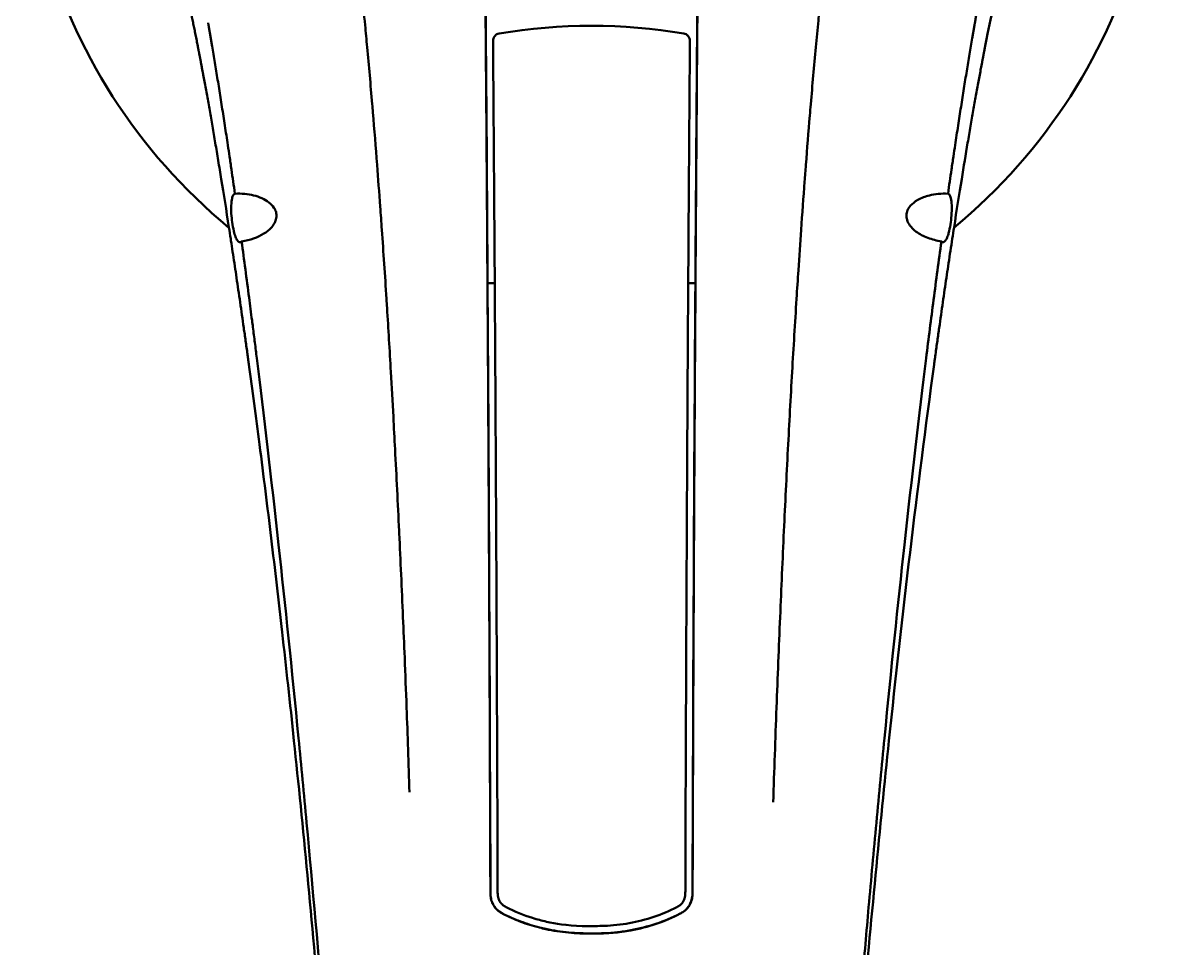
# Model space of a CAD drawing. Header units: feet. Extents: x -496 to 721, y -497 to 166.
# Drawn here: x -225.374 to -222.343, y -403.528 to -401.063 of the extents above; entities that cross this region are included whole.
import ezdxf

# ---------------------------------------------------------------- set-up
doc = ezdxf.new("R2010")
doc.units = ezdxf.units.FT
doc.header["$MEASUREMENT"] = 0
doc.layers.add('Visible (ANSI)', color=7, linetype='Continuous', lineweight=50)

# ---------------------------------------------------------------- blocks, each defined once
blk = doc.blocks.new('DS-SA11FRN')
at = {"layer": 'Visible (ANSI)'}
for p, q in [((-0.2769, -1.3159), (-0.2578, -1.3159)), ((0.2578, -1.3159), (0.2769, -1.3159)), ((-0.2692, -2.9347), (-0.2701, -2.6806)), ((0.2701, -2.6806), (0.2692, -2.9347))]:
    blk.add_line(p, q, dxfattribs=at)
blk.add_arc((0, 0), 1.5156, 309.5949, 230.4051, dxfattribs=at)
for centre, major_axis, ratio, start_param, end_param in [((-0.5709, -1.0286), (-0.0537, -1.669), 0.170609, 1.801299, 1.886018), ((0.5828, -1.0831), (0.0641, -1.7192), 0.171485, 4.37218, 4.455016), ((0, -1.3029), (-1.0077, 0), 0.667658, 4.465882, 4.958896), ((-444.7919, -4.3152), (-321.9303, -306.7516), 0.999283, 2.386916, 2.388207), ((444.7919, -4.3152), (-321.9303, 306.7516), 0.999283, 0.753386, 0.754833), ((-1.2588, -1.9424), (0.3312, -2.8307), 0.138317, 1.820906, 1.832038), ((1.2569, -1.9413), (0.3312, 2.8273), 0.137776, 1.309569, 1.320721), ((-449.4293, -4.3229), (325.2649, 309.9769), 0.999283, 5.528185, 5.528377), ((443.1648, -4.3056), (-320.7532, 305.6276), 0.999283, 0.754825, 0.754863), ((-449.4278, -4.3229), (344.2742, 288.5404), 0.999788, 5.589186, 5.592224), ((443.1632, -4.3056), (-339.4963, 284.4877), 0.999788, 0.690822, 0.693903), ((-0.2404, -2.9569), (0.0073, -0.0152), 0.361787, 4.689156, 5.020232), ((0.2275, -2.9291), (-0.0009, -0.0463), 0.537813, 0.730575, 0.828884), ((0.2598, -2.9697), (-0.0057, -0.0105), 0.176797, 1.615255, 2.072997), ((0.26, -2.9699), (-0.0057, -0.0105), 0.177363, 1.618042, 2.074771), ((-0.0093, -2.5795), (0.4916, 0.0222), 0.951611, 4.403346, 4.439205), ((-0.0123, -2.5348), (-0.0686, -0.508), 0.999755, 6.168334, 6.202617), ((-0.0015, -1.967), (0.0109, -1.0804), 0.999754, 6.27451, 6.307028)]:
    blk.add_ellipse(centre, major_axis=major_axis, ratio=ratio, start_param=start_param, end_param=end_param, dxfattribs=at)
for points, knots in [([(-0.9045, 0.7596), (-0.8962, 0.7478), (-0.8879, 0.735), (-0.8798, 0.7214), (-0.8759, 0.7147), (-0.872, 0.7078), (-0.8681, 0.7005), (-0.8635, 0.6919), (-0.8589, 0.683), (-0.8543, 0.6736), (-0.8471, 0.6589), (-0.8401, 0.6434), (-0.8332, 0.6269), (-0.8313, 0.6226), (-0.8295, 0.6182), (-0.8277, 0.6137), (-0.8184, 0.5906), (-0.8093, 0.5658), (-0.8002, 0.539), (-0.8002, 0.5389), (-0.8002, 0.5388), (-0.8001, 0.5387), (-0.7906, 0.5104), (-0.7812, 0.4798), (-0.7717, 0.4454), (-0.7704, 0.4409), (-0.7692, 0.4364), (-0.7679, 0.4318), (-0.7596, 0.4009), (-0.751, 0.3669), (-0.7426, 0.3304), (-0.74, 0.3195), (-0.7375, 0.3083), (-0.735, 0.2969), (-0.7275, 0.2629), (-0.7202, 0.2272), (-0.7131, 0.1903), (-0.7099, 0.1735), (-0.7067, 0.1565), (-0.7036, 0.1394), (-0.6967, 0.101), (-0.69, 0.0619), (-0.6836, 0.0217), (-0.6809, 0.0046), (-0.6782, -0.0127), (-0.6755, -0.0302), (-0.6733, -0.0447), (-0.6711, -0.0594), (-0.669, -0.0743), (-0.664, -0.1083), (-0.6591, -0.143), (-0.6543, -0.1786), (-0.6528, -0.1903), (-0.6512, -0.202), (-0.6497, -0.2138), (-0.6464, -0.2394), (-0.6431, -0.2653), (-0.6399, -0.2917), (-0.6351, -0.3311), (-0.6303, -0.3714), (-0.6257, -0.4127), (-0.6257, -0.4131), (-0.6256, -0.4135), (-0.6256, -0.4139), (-0.6208, -0.4567), (-0.6161, -0.5005), (-0.6115, -0.5455), (-0.6088, -0.5726), (-0.606, -0.6001), (-0.6033, -0.628), (-0.6014, -0.6475), (-0.5996, -0.6671), (-0.5977, -0.687), (-0.5932, -0.7363), (-0.5887, -0.7868), (-0.5843, -0.8386), (-0.5837, -0.846), (-0.5831, -0.8534), (-0.5825, -0.8609), (-0.5787, -0.9065), (-0.5749, -0.9531), (-0.5713, -1.0006), (-0.5685, -1.0371), (-0.5657, -1.074), (-0.563, -1.1116), (-0.5615, -1.132), (-0.5601, -1.1526), (-0.5586, -1.1734), (-0.5544, -1.2331), (-0.5503, -1.2943), (-0.5463, -1.357), (-0.5458, -1.3651), (-0.5453, -1.3733), (-0.5448, -1.3815), (-0.5413, -1.4371), (-0.5379, -1.4939), (-0.5346, -1.5519), (-0.5324, -1.5912), (-0.5302, -1.6311), (-0.528, -1.6715), (-0.5265, -1.7001), (-0.525, -1.7289), (-0.5234, -1.758), (-0.5197, -1.8289), (-0.5161, -1.9015), (-0.5126, -1.9756), (-0.5125, -1.9776), (-0.5124, -1.9796), (-0.5123, -1.9816), (-0.5089, -2.0543), (-0.5055, -2.1285), (-0.5023, -2.2048), (-0.5008, -2.2405), (-0.4993, -2.2767), (-0.4978, -2.3133), (-0.4961, -2.3568), (-0.4943, -2.4009), (-0.4927, -2.4457), (-0.49, -2.5192), (-0.4875, -2.5946), (-0.4852, -2.6716)], [0.0000036, 0.0000036, 0.0000036, 0.0000036, 0.0395062, 0.0395062, 0.0395062, 0.0588235, 0.0588235, 0.0588235, 0.0817201, 0.0817201, 0.0817201, 0.1176471, 0.1176471, 0.1176471, 0.1271628, 0.1271628, 0.1271628, 0.1764706, 0.1764706, 0.1764706, 0.1766375, 0.1766375, 0.1766375, 0.2285449, 0.2285449, 0.2285449, 0.2352941, 0.2352941, 0.2352941, 0.2805429, 0.2805429, 0.2805429, 0.2941176, 0.2941176, 0.2941176, 0.3345384, 0.3345384, 0.3345384, 0.3529412, 0.3529412, 0.3529412, 0.3941915, 0.3941915, 0.3941915, 0.4117647, 0.4117647, 0.4117647, 0.4263374, 0.4263374, 0.4263374, 0.4596765, 0.4596765, 0.4596765, 0.4705882, 0.4705882, 0.4705882, 0.4941796, 0.4941796, 0.4941796, 0.5294118, 0.5294118, 0.5294118, 0.5297537, 0.5297537, 0.5297537, 0.566245, 0.566245, 0.566245, 0.5882353, 0.5882353, 0.5882353, 0.603558, 0.603558, 0.603558, 0.6416154, 0.6416154, 0.6416154, 0.6470588, 0.6470588, 0.6470588, 0.6803761, 0.6803761, 0.6803761, 0.7058824, 0.7058824, 0.7058824, 0.7197281, 0.7197281, 0.7197281, 0.7595534, 0.7595534, 0.7595534, 0.7647059, 0.7647059, 0.7647059, 0.7997515, 0.7997515, 0.7997515, 0.8235294, 0.8235294, 0.8235294, 0.8403272, 0.8403272, 0.8403272, 0.8812626, 0.8812626, 0.8812626, 0.8823529, 0.8823529, 0.8823529, 0.9224218, 0.9224218, 0.9224218, 0.9411765, 0.9411765, 0.9411765, 0.9634351, 0.9634351, 0.9634351, 1, 1, 1, 1]), ([(0.5818, -0.8692), (0.5827, -0.859), (0.5835, -0.8488), (0.5887, -0.7879), (0.5931, -0.7373), (0.6022, -0.6396), (0.6068, -0.5924), (0.6161, -0.5014), (0.6207, -0.4575), (0.6302, -0.3728), (0.6349, -0.3321), (0.6445, -0.2536), (0.6493, -0.2159), (0.659, -0.1434), (0.6639, -0.1086), (0.6737, -0.0419), (0.6786, -0.0098), (0.6836, 0.0217)], [0, 0, 0, 0, 0.033023, 0.033023, 0.197194, 0.197194, 0.35189, 0.35189, 0.497531, 0.497531, 0.634676, 0.634676, 0.76376, 0.76376, 0.88535, 0.88535, 1, 1, 1, 1]), ([(-0.2949, -0.2449), (-0.2909, -0.3133), (-0.2879, -0.3823), (-0.2836, -0.519), (-0.2823, -0.5877), (-0.2818, -0.6563)], [0.000043, 0.000043, 0.000043, 0.000043, 0.529132, 0.529132, 1.054676, 1.054676, 1.054676, 1.054676]), ([(0.295, -0.2444), (0.2909, -0.3124), (0.2879, -0.3812), (0.2836, -0.5183), (0.2823, -0.5874), (0.2818, -0.6563)], [0.000001, 0.000001, 0.000001, 0.000001, 0.52682, 0.52682, 1.053752, 1.053752, 1.053752, 1.053752]), ([(1.0217, -0.6219), (1.0219, -0.6207), (1.0221, -0.6195), (1.0223, -0.6184), (1.0225, -0.6172), (1.0227, -0.6161), (1.0229, -0.615), (1.0233, -0.6127), (1.0237, -0.6104), (1.0241, -0.6081), (1.0247, -0.6046), (1.0253, -0.6011), (1.0259, -0.5977), (1.0261, -0.5966), (1.0263, -0.5956), (1.0265, -0.5945), (1.0273, -0.5901), (1.0281, -0.5856), (1.0289, -0.5812), (1.0297, -0.5768), (1.0305, -0.5724), (1.0313, -0.5681), (1.0328, -0.5594), (1.0344, -0.5508), (1.0359, -0.5424), (1.0375, -0.5339), (1.039, -0.5256), (1.0406, -0.5175), (1.0421, -0.5093), (1.0436, -0.5012), (1.0451, -0.4933), (1.0466, -0.4854), (1.0481, -0.4776), (1.0496, -0.47), (1.0526, -0.4546), (1.0555, -0.4398), (1.0584, -0.4254), (1.0613, -0.4111), (1.0641, -0.3972), (1.0669, -0.3838), (1.0697, -0.3703), (1.0725, -0.3574), (1.0752, -0.3448), (1.0766, -0.3386), (1.0779, -0.3324), (1.0793, -0.3264), (1.083, -0.3097), (1.0866, -0.2939), (1.0901, -0.2788), (1.0904, -0.2774), (1.0907, -0.2761), (1.0911, -0.2747)], [0.0000029, 0.0000029, 0.0000029, 0.0000029, 0.00785, 0.00785, 0.00785, 0.0156889, 0.0156889, 0.0156889, 0.0313426, 0.0313426, 0.0313426, 0.0553676, 0.0553676, 0.0553676, 0.0626001, 0.0626001, 0.0626001, 0.0938477, 0.0938477, 0.0938477, 0.1250936, 0.1250936, 0.1250936, 0.1875808, 0.1875808, 0.1875808, 0.2500631, 0.2500631, 0.2500631, 0.312542, 0.312542, 0.312542, 0.3750189, 0.3750189, 0.3750189, 0.4999726, 0.4999726, 0.4999726, 0.6249356, 0.6249356, 0.6249356, 0.7499195, 0.7499195, 0.7499195, 0.8124229, 0.8124229, 0.8124229, 0.9843608, 0.9843608, 0.9843608, 1, 1, 1, 1]), ([(-1.0877, -0.5011), (-1.0877, -0.5011), (-1.0876, -0.5012), (-1.0876, -0.5014), (-1.0875, -0.5018), (-1.0874, -0.5023), (-1.0873, -0.5029), (-1.0871, -0.5037), (-1.0868, -0.5047), (-1.0865, -0.5063), (-1.086, -0.5084), (-1.0854, -0.5108), (-1.0849, -0.5133), (-1.0841, -0.5167), (-1.0831, -0.521), (-1.082, -0.5262), (-1.0808, -0.5315), (-1.0796, -0.5369), (-1.078, -0.5443), (-1.0759, -0.5538), (-1.0725, -0.5695), (-1.069, -0.5861), (-1.0653, -0.6037), (-1.0625, -0.6173), (-1.0601, -0.6291), (-1.0581, -0.6388), (-1.0567, -0.6461), (-1.0552, -0.6536), (-1.0536, -0.6613), (-1.0521, -0.669), (-1.0508, -0.6756), (-1.0498, -0.6809), (-1.049, -0.6849), (-1.0482, -0.689), (-1.0475, -0.6924), (-1.047, -0.6952), (-1.0466, -0.6972), (-1.0462, -0.6993), (-1.0457, -0.7017), (-1.0451, -0.7052), (-1.0445, -0.708), (-1.0442, -0.7098), (-1.0442, -0.7098), (-1.0442, -0.7098)], [0, 0, 0, 0, 0.0009756, 0.0019522, 0.0039053, 0.0078116, 0.0117178, 0.0156241, 0.0234366, 0.0312491, 0.0468741, 0.0624991, 0.0781242, 0.0937492, 0.1249992, 0.1562492, 0.1874993, 0.2187493, 0.2499994, 0.3124994, 0.3749995, 0.4999997, 0.5624997, 0.6249998, 0.6874999, 0.7187499, 0.75, 0.78125, 0.8125, 0.8437501, 0.8750001, 0.8906251, 0.9062501, 0.9218752, 0.9375002, 0.9453127, 0.9531252, 0.9609377, 0.9687502, 0.980469, 0.999512, 0.9997561, 0.9999993, 0.9999993, 0.9999993, 0.9999993]), ([(1.0877, -0.5011), (1.0875, -0.5019), (1.0873, -0.5027), (1.0871, -0.5035), (1.0869, -0.5043), (1.0867, -0.5051), (1.0866, -0.5059), (1.0862, -0.5075), (1.0858, -0.5092), (1.0854, -0.5108), (1.0847, -0.5142), (1.0839, -0.5175), (1.0831, -0.521), (1.0824, -0.5244), (1.0816, -0.5279), (1.0808, -0.5315), (1.08, -0.5351), (1.0792, -0.5388), (1.0784, -0.5425), (1.0767, -0.5499), (1.0751, -0.5576), (1.0733, -0.5657), (1.0716, -0.5737), (1.0699, -0.582), (1.068, -0.5906), (1.0617, -0.6208), (1.0548, -0.6547), (1.0474, -0.6931), (1.0469, -0.6958), (1.0463, -0.6986), (1.0458, -0.7014), (1.0455, -0.7028), (1.0452, -0.7042), (1.045, -0.7056), (1.0448, -0.7063), (1.0447, -0.707), (1.0446, -0.7077), (1.0444, -0.7084), (1.0443, -0.7091), (1.0442, -0.7098)], [0, 0, 0, 0, 0.015625, 0.015625, 0.015625, 0.031247, 0.031247, 0.031247, 0.062491, 0.062491, 0.062491, 0.124984, 0.124984, 0.124984, 0.187482, 0.187482, 0.187482, 0.249983, 0.249983, 0.249983, 0.374991, 0.374991, 0.374991, 0.499999, 0.499999, 0.499999, 0.937504, 0.937504, 0.937504, 0.968753, 0.968753, 0.968753, 0.984378, 0.984378, 0.984378, 0.99219, 0.99219, 0.99219, 1, 1, 1, 1]), ([(-1.0216, -0.6218), (-1.0216, -0.6223), (-1.0215, -0.6227), (-1.0214, -0.6231), (-1.0214, -0.6235), (-1.0213, -0.6239), (-1.0212, -0.6244), (-1.0211, -0.6252), (-1.0209, -0.626), (-1.0208, -0.6269), (-1.0206, -0.6277), (-1.0205, -0.6286), (-1.0203, -0.6294), (-1.0202, -0.6303), (-1.02, -0.6311), (-1.0199, -0.6319), (-1.0196, -0.6336), (-1.0193, -0.6353), (-1.019, -0.637), (-1.0187, -0.6387), (-1.0184, -0.6405), (-1.0181, -0.6422), (-1.0175, -0.6456), (-1.0169, -0.649), (-1.0163, -0.6525), (-1.0157, -0.6559), (-1.0151, -0.6594), (-1.0145, -0.6629), (-1.0139, -0.6664), (-1.0133, -0.6699), (-1.0127, -0.6735), (-1.0121, -0.677), (-1.0115, -0.6806), (-1.0109, -0.6841), (-1.0097, -0.6913), (-1.0085, -0.6985), (-1.0073, -0.7058), (-1.0061, -0.7131), (-1.0048, -0.7205), (-1.0036, -0.7279), (-1.0024, -0.7353), (-1.0011, -0.7429), (-0.9999, -0.7505), (-0.9974, -0.7657), (-0.9949, -0.7812), (-0.9924, -0.797), (-0.9898, -0.8129), (-0.9873, -0.829), (-0.9847, -0.8455), (-0.9821, -0.862), (-0.9795, -0.8788), (-0.9769, -0.8959), (-0.9743, -0.9129), (-0.9717, -0.9301), (-0.969, -0.9478), (-0.969, -0.9479), (-0.969, -0.9481), (-0.969, -0.9483), (-0.9675, -0.9582), (-0.966, -0.9681), (-0.9645, -0.9781)], [0, 0, 0, 0, 0.0041258, 0.0041258, 0.0041258, 0.0082627, 0.0082627, 0.0082627, 0.0165366, 0.0165366, 0.0165366, 0.0248105, 0.0248105, 0.0248105, 0.0330844, 0.0330844, 0.0330844, 0.0496325, 0.0496325, 0.0496325, 0.0661807, 0.0661807, 0.0661807, 0.0992777, 0.0992777, 0.0992777, 0.1323755, 0.1323755, 0.1323755, 0.1654739, 0.1654739, 0.1654739, 0.1985729, 0.1985729, 0.1985729, 0.2647726, 0.2647726, 0.2647726, 0.3309742, 0.3309742, 0.3309742, 0.3971773, 0.3971773, 0.3971773, 0.5295866, 0.5295866, 0.5295866, 0.6619973, 0.6619973, 0.6619973, 0.7944066, 0.7944066, 0.7944066, 0.9254382, 0.9254382, 0.9254382, 0.9268113, 0.9268113, 0.9268113, 0.9999929, 0.9999929, 0.9999929, 0.9999929]), ([(0.9645, -0.9781), (0.966, -0.9679), (0.9675, -0.9578), (0.969, -0.9477), (0.9717, -0.9301), (0.9743, -0.9129), (0.9769, -0.8959), (0.9795, -0.8788), (0.9821, -0.862), (0.9847, -0.8455), (0.9873, -0.829), (0.9898, -0.8129), (0.9924, -0.797), (0.9949, -0.7812), (0.9974, -0.7657), (0.9999, -0.7505), (1.0011, -0.7429), (1.0024, -0.7353), (1.0036, -0.7279), (1.0048, -0.7204), (1.0061, -0.7131), (1.0073, -0.7058), (1.0085, -0.6985), (1.0097, -0.6913), (1.0109, -0.6841), (1.0121, -0.677), (1.0133, -0.6699), (1.0145, -0.6629), (1.0151, -0.6594), (1.0157, -0.6559), (1.0163, -0.6525), (1.0169, -0.649), (1.0175, -0.6456), (1.0181, -0.6422), (1.0184, -0.6404), (1.0187, -0.6387), (1.019, -0.637), (1.0193, -0.6353), (1.0196, -0.6336), (1.0199, -0.6319), (1.0202, -0.6303), (1.0205, -0.6286), (1.0208, -0.6269), (1.0209, -0.626), (1.0211, -0.6252), (1.0212, -0.6244), (1.0213, -0.6239), (1.0213, -0.6235), (1.0214, -0.6231), (1.0215, -0.6227), (1.0216, -0.6223), (1.0216, -0.6219)], [0, 0, 0, 0, 0.0745656, 0.0745656, 0.0745656, 0.2055651, 0.2055651, 0.2055651, 0.3379731, 0.3379731, 0.3379731, 0.4703829, 0.4703829, 0.4703829, 0.6027924, 0.6027924, 0.6027924, 0.6689966, 0.6689966, 0.6689966, 0.7352, 0.7352, 0.7352, 0.8014026, 0.8014026, 0.8014026, 0.8676039, 0.8676039, 0.8676039, 0.9007041, 0.9007041, 0.9007041, 0.9338039, 0.9338039, 0.9338039, 0.9503536, 0.9503536, 0.9503536, 0.9669033, 0.9669033, 0.9669033, 0.9834528, 0.9834528, 0.9834528, 0.9917275, 0.9917275, 0.9917275, 0.9958649, 0.9958649, 0.9958649, 0.9999642, 0.9999642, 0.9999642, 0.9999642]), ([(-0.2818, -0.6563), (-0.2814, -0.7022), (-0.2811, -0.7489), (-0.2807, -0.7963), (-0.2806, -0.8109), (-0.2805, -0.8255), (-0.2804, -0.8402), (-0.2801, -0.8811), (-0.2798, -0.9224), (-0.2795, -0.9642), (-0.2794, -0.9865), (-0.2792, -1.0089), (-0.2791, -1.0315), (-0.2788, -1.0679), (-0.2786, -1.1047), (-0.2783, -1.1418), (-0.2781, -1.1709), (-0.2779, -1.2003), (-0.2777, -1.2298)], [0.0000013, 0.0000013, 0.0000013, 0.0000013, 0.2549312, 0.2549312, 0.2549312, 0.3333333, 0.3333333, 0.3333333, 0.5508728, 0.5508728, 0.5508728, 0.6666667, 0.6666667, 0.6666667, 0.8536234, 0.8536234, 0.8536234, 1, 1, 1, 1]), ([(-0.2623, -0.67), (-0.2624, -0.6678), (-0.262, -0.6656), (-0.2605, -0.6612), (-0.2593, -0.659), (-0.2562, -0.6553), (-0.2542, -0.6538), (-0.2502, -0.6515), (-0.2481, -0.6508), (-0.2459, -0.6504)], [-0.0708723, -0.0708723, -0.0708723, -0.0708723, -0.05394417, -0.05394417, -0.03545408, -0.03545408, -0.01694872, -0.01694872, 0, 0, 0, 0]), ([(0.2459, -0.6504), (0.2481, -0.6508), (0.2502, -0.6515), (0.2542, -0.6538), (0.2561, -0.6553), (0.2593, -0.659), (0.2605, -0.6612), (0.262, -0.6656), (0.2624, -0.6678), (0.2623, -0.67)], [-0.07082211, -0.07082211, -0.07082211, -0.07082211, -0.05393921, -0.05393921, -0.03544419, -0.03544419, -0.0169605, -0.0169605, 0, 0, 0, 0]), ([(0.2818, -0.6563), (0.2814, -0.7022), (0.2811, -0.7489), (0.2807, -0.7963), (0.2806, -0.8178), (0.2804, -0.8394), (0.2803, -0.8612), (0.28, -0.8952), (0.2798, -0.9295), (0.2795, -0.9642), (0.2793, -1.0009), (0.279, -1.038), (0.2788, -1.0755), (0.2786, -1.0975), (0.2785, -1.1196), (0.2783, -1.1418), (0.278, -1.1935), (0.2776, -1.246), (0.2773, -1.2992)], [0.000008, 0.000008, 0.000008, 0.000008, 0.2294731, 0.2294731, 0.2294731, 0.3333332, 0.3333332, 0.3333332, 0.4953823, 0.4953823, 0.4953823, 0.6666664, 0.6666664, 0.6666664, 0.7669297, 0.7669297, 0.7669297, 0.9999997, 0.9999997, 0.9999997, 0.9999997]), ([(-0.2583, -1.2318), (-0.259, -1.13), (-0.2597, -1.0339), (-0.261, -0.8461), (-0.2617, -0.7553), (-0.2623, -0.67)], [4.423147, 4.423147, 4.423147, 4.423147, 5.57247, 5.57247, 6.799311, 6.799311, 6.799311, 6.799311]), ([(-1.0442, -0.7098), (-1.0441, -0.7102), (-1.044, -0.7105), (-1.044, -0.7108), (-1.0439, -0.7112), (-1.0438, -0.7115), (-1.0438, -0.7118), (-1.0436, -0.7125), (-1.0435, -0.7132), (-1.0434, -0.7139), (-1.0433, -0.7146), (-1.0431, -0.7152), (-1.043, -0.7159), (-1.0429, -0.7166), (-1.0427, -0.7173), (-1.0426, -0.718), (-1.0424, -0.7193), (-1.0421, -0.7207), (-1.0418, -0.7221), (-1.0416, -0.7234), (-1.0413, -0.7248), (-1.041, -0.7262), (-1.0405, -0.729), (-1.04, -0.7318), (-1.0395, -0.7346), (-1.0389, -0.7374), (-1.0384, -0.7402), (-1.0379, -0.7431), (-1.0373, -0.746), (-1.0368, -0.7488), (-1.0362, -0.7517), (-1.0357, -0.7546), (-1.0351, -0.7576), (-1.0346, -0.7605), (-1.0335, -0.7664), (-1.0324, -0.7724), (-1.0313, -0.7784), (-1.0302, -0.7845), (-1.029, -0.7907), (-1.0279, -0.7969), (-1.0268, -0.8032), (-1.0256, -0.8095), (-1.0245, -0.8159), (-1.0221, -0.8288), (-1.0198, -0.842), (-1.0174, -0.8556), (-1.015, -0.8692), (-1.0125, -0.8832), (-1.01, -0.8976), (-1.0076, -0.912), (-1.005, -0.9268), (-1.0025, -0.942), (-0.9999, -0.9572), (-0.9973, -0.9728), (-0.9946, -0.9889), (-0.992, -1.0049), (-0.9893, -1.0213), (-0.9865, -1.0382), (-0.9799, -1.0786), (-0.9731, -1.1215), (-0.9661, -1.1671)], [0, 0, 0, 0, 0.003007, 0.003007, 0.003007, 0.006013, 0.006013, 0.006013, 0.012026, 0.012026, 0.012026, 0.01804, 0.01804, 0.01804, 0.024053, 0.024053, 0.024053, 0.036079, 0.036079, 0.036079, 0.048105, 0.048105, 0.048105, 0.072158, 0.072158, 0.072158, 0.096211, 0.096211, 0.096211, 0.120264, 0.120264, 0.120264, 0.144317, 0.144317, 0.144317, 0.192422, 0.192422, 0.192422, 0.240528, 0.240528, 0.240528, 0.288633, 0.288633, 0.288633, 0.384844, 0.384844, 0.384844, 0.481055, 0.481055, 0.481055, 0.577266, 0.577266, 0.577266, 0.673477, 0.673477, 0.673477, 0.769685, 0.769685, 0.769685, 1, 1, 1, 1]), ([(0.9661, -1.1671), (0.9731, -1.1215), (0.9799, -1.0786), (0.992, -1.0044), (0.9973, -0.9724), (1.005, -0.9268), (1.0076, -0.912), (1.0125, -0.8832), (1.015, -0.8692), (1.0198, -0.842), (1.0221, -0.8288), (1.0256, -0.8095), (1.0268, -0.8032), (1.029, -0.7907), (1.0302, -0.7845), (1.0324, -0.7724), (1.0335, -0.7664), (1.0357, -0.7546), (1.0368, -0.7488), (1.0384, -0.7402), (1.0395, -0.7346), (1.0408, -0.7276), (1.0418, -0.7221), (1.0426, -0.718), (1.0433, -0.7146), (1.0437, -0.7122), (1.0439, -0.7112), (1.044, -0.7105), (1.0441, -0.7102), (1.0442, -0.7098)], [0, 0, 0, 0, 0.2303154, 0.2303154, 0.4227343, 0.4227343, 0.5189455, 0.5189455, 0.6151567, 0.6151567, 0.7113679, 0.7113679, 0.7594735, 0.7594735, 0.8075788, 0.8075788, 0.8556847, 0.8556847, 0.9037897, 0.9037897, 0.927843, 0.9518958, 0.9639222, 0.9759486, 0.987975, 0.9939882, 0.9969948, 0.9969948, 0.9999998, 0.9999998, 0.9999998, 0.9999998]), ([(0.568, -1.0448), (0.5691, -1.0301), (0.5702, -1.0153), (0.5713, -1.0006), (0.5747, -0.9567), (0.5782, -0.9129), (0.5818, -0.8692)], [0, 0, 0, 0, 0.2508577, 0.2508577, 0.2508577, 0.999994, 0.999994, 0.999994, 0.999994]), ([(0.2603, -0.9417), (0.26, -0.9883), (0.2597, -1.035), (0.259, -1.1308), (0.2587, -1.1802), (0.2583, -1.2294)], [0, 0, 0, 0, 0.3555146, 0.3555146, 0.7313656, 0.7313656, 0.7313656, 0.7313656]), ([(-0.9501, -1.0771), (-0.9532, -1.0556), (-0.9563, -1.034), (-0.9611, -1.0011), (-0.9628, -0.9896), (-0.9645, -0.9781)], [0.000001, 0.000001, 0.000001, 0.000001, 0.1689664, 0.1689664, 0.2593621, 0.2593621, 0.2593621, 0.2593621]), ([(0.9645, -0.9781), (0.9628, -0.9896), (0.9611, -1.0011), (0.9563, -1.034), (0.9532, -1.0556), (0.9501, -1.0771)], [0.000013, 0.000013, 0.000013, 0.000013, 0.0904353, 0.0904353, 0.2594133, 0.2594133, 0.2594133, 0.2594133]), ([(0.5514, -1.2809), (0.5537, -1.245), (0.5561, -1.2091), (0.5586, -1.1734), (0.5616, -1.1304), (0.5647, -1.0876), (0.568, -1.0448)], [0, 0, 0, 0, 0.4544092, 0.4544092, 0.4544092, 0.9999958, 0.9999958, 0.9999958, 0.9999958]), ([(-0.9501, -1.0771), (-0.9518, -1.0777), (-0.9533, -1.079), (-0.9558, -1.0831), (-0.9569, -1.0859), (-0.959, -1.0946), (-0.9597, -1.101), (-0.9603, -1.1149), (-0.9602, -1.1222), (-0.9592, -1.1386), (-0.9583, -1.1465), (-0.9562, -1.1613), (-0.9547, -1.1695), (-0.9517, -1.1826), (-0.9502, -1.1876), (-0.947, -1.1962), (-0.9453, -1.1996), (-0.9435, -1.2021)], [-0.3814117, -0.3814117, -0.3814117, -0.3814117, -0.3475232, -0.3475232, -0.3139564, -0.3139564, -0.2668616, -0.2668616, -0.223836, -0.223836, -0.1739485, -0.1739485, -0.1069526, -0.1069526, -0.0533008, -0.0533008, 0, 0, 0, 0]), ([(-0.9003, -1.0817), (-0.908, -1.0797), (-0.9161, -1.0784), (-0.9327, -1.0769), (-0.9414, -1.0767), (-0.9501, -1.0771)], [0.000001, 0.000001, 0.000001, 0.000001, 0.0710028, 0.0710028, 0.1477152, 0.1477152, 0.1477152, 0.1477152]), ([(-0.9003, -1.0817), (-0.8846, -1.0856), (-0.8705, -1.0919), (-0.8546, -1.1042), (-0.8498, -1.1089), (-0.843, -1.1192), (-0.8415, -1.1234), (-0.8396, -1.1306), (-0.8392, -1.1349), (-0.84, -1.1436), (-0.8412, -1.1479), (-0.8452, -1.1573), (-0.8485, -1.1622), (-0.8591, -1.1744), (-0.8671, -1.18), (-0.8891, -1.1933), (-0.9102, -1.2007), (-0.9324, -1.2044)], [-0.4605739, -0.4605739, -0.4605739, -0.4605739, -0.4075136, -0.4075136, -0.3829515, -0.3829515, -0.3616574, -0.3616574, -0.3334177, -0.3334177, -0.3045488, -0.3045488, -0.2662938, -0.2662938, -0.1956302, -0.1956302, -0.000001, -0.000001, -0.000001, -0.000001]), ([(0.9324, -1.2043), (0.9203, -1.2023), (0.9079, -1.1991), (0.8845, -1.1903), (0.874, -1.1848), (0.8569, -1.1723), (0.8518, -1.1664), (0.8454, -1.1576), (0.8427, -1.1524), (0.8398, -1.1424), (0.8392, -1.138), (0.8397, -1.1302), (0.8404, -1.126), (0.8444, -1.1166), (0.8473, -1.1124), (0.855, -1.1038), (0.8612, -1.0984), (0.8793, -1.0882), (0.8898, -1.0843), (0.9003, -1.0817)], [-0.8054474, -0.8054474, -0.8054474, -0.8054474, -0.7049614, -0.7049614, -0.6045223, -0.6045223, -0.5046212, -0.5046212, -0.3938812, -0.3938812, -0.3092256, -0.3092256, -0.2456946, -0.2456946, -0.1821954, -0.1821954, -0.095293, -0.095293, 0, 0, 0, 0]), ([(0.9501, -1.0771), (0.9414, -1.0767), (0.9327, -1.0769), (0.9161, -1.0784), (0.908, -1.0797), (0.9003, -1.0817)], [0.0000023, 0.0000023, 0.0000023, 0.0000023, 0.0768241, 0.0768241, 0.1479383, 0.1479383, 0.1479383, 0.1479383]), ([(0.9501, -1.0771), (0.952, -1.0778), (0.9537, -1.0794), (0.9562, -1.084), (0.9575, -1.0873), (0.9595, -1.0988), (0.96, -1.1056), (0.9602, -1.1191), (0.96, -1.1266), (0.9587, -1.1433), (0.9577, -1.1513), (0.9552, -1.1672), (0.9535, -1.1752), (0.9508, -1.1853), (0.9495, -1.1896), (0.9464, -1.1973), (0.945, -1.2), (0.9435, -1.2021)], [0.000001, 0.000001, 0.000001, 0.000001, 0.0537178, 0.0537178, 0.0908813, 0.0908813, 0.1259967, 0.1259967, 0.1540437, 0.1540437, 0.1786331, 0.1786331, 0.2062639, 0.2062639, 0.2193553, 0.2193553, 0.2297827, 0.2297827, 0.2297827, 0.2297827]), ([(-0.9614, -1.1974), (-0.9612, -1.199), (-0.9609, -1.2006), (-0.9607, -1.2022), (-0.9577, -1.2217), (-0.9547, -1.2418), (-0.9516, -1.2623), (-0.9485, -1.2829), (-0.9454, -1.3039), (-0.9423, -1.3254), (-0.9407, -1.3361), (-0.9391, -1.347), (-0.9375, -1.358), (-0.9359, -1.369), (-0.9343, -1.3801), (-0.9327, -1.3914), (-0.9311, -1.4026), (-0.9295, -1.414), (-0.9278, -1.4255), (-0.927, -1.4313), (-0.9262, -1.4371), (-0.9254, -1.4429), (-0.9246, -1.4487), (-0.9237, -1.4545), (-0.9229, -1.4604), (-0.9221, -1.4663), (-0.9213, -1.4722), (-0.9204, -1.4781), (-0.9196, -1.4841), (-0.9188, -1.4901), (-0.9179, -1.4961), (-0.9175, -1.4991), (-0.9171, -1.5021), (-0.9167, -1.5051), (-0.9163, -1.5081), (-0.9159, -1.5111), (-0.9154, -1.5142), (-0.9152, -1.5157), (-0.915, -1.5172), (-0.9148, -1.5187), (-0.9146, -1.5203), (-0.9144, -1.5218), (-0.9142, -1.5233), (-0.914, -1.5248), (-0.9138, -1.5264), (-0.9136, -1.5279), (-0.9134, -1.5287), (-0.9133, -1.5294), (-0.9132, -1.5302), (-0.9132, -1.5306), (-0.9131, -1.531), (-0.9131, -1.5313), (-0.913, -1.5317), (-0.913, -1.5321), (-0.9129, -1.5325)], [0, 0, 0, 0, 0.015929, 0.015929, 0.015929, 0.212743, 0.212743, 0.212743, 0.40956, 0.40956, 0.40956, 0.507967, 0.507967, 0.507967, 0.606373, 0.606373, 0.606373, 0.704781, 0.704781, 0.704781, 0.753984, 0.753984, 0.753984, 0.803188, 0.803188, 0.803188, 0.852392, 0.852392, 0.852392, 0.901595, 0.901595, 0.901595, 0.926197, 0.926197, 0.926197, 0.950799, 0.950799, 0.950799, 0.9631, 0.9631, 0.9631, 0.9754, 0.9754, 0.9754, 0.987701, 0.987701, 0.987701, 0.993852, 0.993852, 0.993852, 0.996927, 0.996927, 0.996927, 1, 1, 1, 1]), ([(-0.9435, -1.2021), (-0.9419, -1.2043), (-0.9403, -1.2057), (-0.9365, -1.2071), (-0.9344, -1.2065), (-0.9324, -1.2044)], [-0.1089048, -0.1089048, -0.1089048, -0.1089048, -0.0620205, -0.0620205, -0.000001, -0.000001, -0.000001, -0.000001]), ([(-0.9324, -1.2044), (-0.9256, -1.254), (-0.9189, -1.304), (-0.9124, -1.3539), (-0.9098, -1.3741), (-0.9072, -1.3943), (-0.9046, -1.4146), (-0.9038, -1.4207), (-0.903, -1.4269), (-0.9022, -1.4331), (-0.9005, -1.4466), (-0.8988, -1.4602), (-0.8971, -1.4738), (-0.8962, -1.4807), (-0.8953, -1.4876), (-0.8945, -1.4944), (-0.8936, -1.5013), (-0.8928, -1.5077), (-0.8919, -1.5153)], [-0.8869761, -0.8869761, -0.8869761, -0.8869761, -0.4592571, -0.4592571, -0.4592571, -0.2859691, -0.2859691, -0.2859691, -0.2332709, -0.2332709, -0.2332709, -0.1172942, -0.1172942, -0.1172942, -0.0585302, -0.0585302, -0.0585302, 0, 0, 0, 0]), ([(0.8919, -1.5153), (0.8983, -1.4635), (0.9049, -1.4114), (0.9184, -1.3078), (0.9253, -1.2559), (0.9324, -1.2043)], [-0.8036575, -0.8036575, -0.8036575, -0.8036575, -0.401786, -0.401786, -0.000001, -0.000001, -0.000001, -0.000001]), ([(0.9129, -1.5325), (0.9131, -1.531), (0.9136, -1.5279), (0.9144, -1.5218), (0.915, -1.5172), (0.9163, -1.5081), (0.9179, -1.496), (0.9204, -1.4781), (0.9221, -1.4663), (0.9246, -1.4487), (0.9262, -1.437), (0.9295, -1.414), (0.9311, -1.4026), (0.9359, -1.3689), (0.9391, -1.3469), (0.9454, -1.3039), (0.9485, -1.2829), (0.9549, -1.2401), (0.9582, -1.2185), (0.9614, -1.1974)], [0, 0, 0, 0, 0.012301, 0.024603, 0.049206, 0.049206, 0.098412, 0.147619, 0.196825, 0.196825, 0.295237, 0.295237, 0.39365, 0.39365, 0.590475, 0.590475, 0.787303, 0.787303, 1, 1, 1, 1]), ([(0.9324, -1.2043), (0.9346, -1.2067), (0.9367, -1.2071), (0.9403, -1.2057), (0.9419, -1.2043), (0.9435, -1.2021)], [-0.1040701, -0.1040701, -0.1040701, -0.1040701, -0.0468792, -0.0468792, 0, 0, 0, 0]), ([(-0.2703, -2.6806), (-0.2712, -2.4401), (-0.2722, -2.1961), (-0.2747, -1.7202), (-0.2761, -1.4682), (-0.2777, -1.2298)], [0.000008, 0.000008, 0.000008, 0.000008, 1.832069, 1.832069, 3.654956, 3.654956, 3.654956, 3.654956]), ([(-0.2565, -1.5195), (-0.2568, -1.4705), (-0.2571, -1.4227), (-0.2574, -1.3722), (-0.2577, -1.323), (-0.258, -1.275), (-0.2583, -1.2318)], [3.392642, 3.392642, 3.392642, 3.392642, 3.894082, 3.894082, 3.934797, 4.423147, 4.423147, 4.423147, 4.423147]), ([(0.2583, -1.2294), (0.2581, -1.2734), (0.2577, -1.3214), (0.2574, -1.3706), (0.2574, -1.3736)], [1.2899335, 1.2899335, 1.2899335, 1.2899335, 1.5536362, 1.5707751, 1.5707751, 1.5707751, 1.5707751]), ([(0.2773, -1.2992), (0.2758, -1.5265), (0.2744, -1.7655), (0.2721, -2.2186), (0.2711, -2.4507), (0.2703, -2.6806)], [-3.48897, -3.48897, -3.48897, -3.48897, -1.751886, -1.751886, -0.000019, -0.000019, -0.000019, -0.000019]), ([(0.4842, -2.6983), (0.487, -2.6141), (0.49, -2.5299), (0.4961, -2.3654), (0.4993, -2.2851), (0.5059, -2.1284), (0.5092, -2.052), (0.5162, -1.903), (0.5197, -1.8305), (0.527, -1.6892), (0.5308, -1.6205), (0.5384, -1.4868), (0.5423, -1.4219), (0.548, -1.3316), (0.5497, -1.3062), (0.5514, -1.2809)], [0, 0, 0, 0, 0.177187, 0.177187, 0.346437, 0.346437, 0.507812, 0.507812, 0.661379, 0.661379, 0.807314, 0.807314, 0.945711, 0.945711, 1, 1, 1, 1]), ([(-0.8919, -1.5153), (-0.8731, -1.666), (-0.8367, -1.9771), (-0.7985, -2.3438), (-0.7806, -2.5278)], [0, 0, 0, 0, 0.532167, 0.9999999, 0.9999999, 0.9999999, 0.9999999]), ([(0.7806, -2.5278), (0.7985, -2.3438), (0.8367, -1.9771), (0.8731, -1.666), (0.8919, -1.5153)], [0.0000001, 0.0000001, 0.0000001, 0.0000001, 0.4678335, 1, 1, 1, 1]), ([(0.2565, -1.5178), (0.256, -1.6105), (0.2554, -1.7071), (0.2544, -1.9015), (0.2539, -1.9985), (0.2534, -2.0994)], [1.8384685, 1.8384685, 1.8384685, 1.8384685, 2.3422174, 2.3422174, 2.8084878, 2.8084878, 2.8084878, 2.8084878]), ([(0.9129, -1.5325), (0.8905, -1.6961), (0.8686, -1.8673), (0.8291, -2.1982), (0.8102, -2.3679), (0.7928, -2.5342)], [0, 0, 0, 0, 1.274857, 1.274857, 2.55331, 2.55331, 2.55331, 2.55331]), ([(-0.8242, -2.2453), (-0.8336, -2.1619), (-0.8434, -2.078), (-0.8635, -1.9117), (-0.8739, -1.8281), (-0.8846, -1.7453)], [0.000006, 0.000006, 0.000006, 0.000006, 0.6412, 0.6412, 1.282168, 1.282168, 1.282168, 1.282168]), ([(-0.2534, -2.0959), (-0.2535, -2.0838), (-0.2535, -2.0717), (-0.2536, -2.0474), (-0.2537, -2.0353), (-0.2539, -1.9988), (-0.254, -1.9746), (-0.2544, -1.9014), (-0.2546, -1.8533), (-0.2549, -1.8061)], [1.5824772, 1.5824772, 1.5824772, 1.5824772, 1.6882201, 1.6882201, 1.7952894, 1.7952894, 2.0120898, 2.0120898, 2.4559968, 2.4559968, 2.4559968, 2.4559968]), ([(-0.2521, -2.3853), (-0.2522, -2.3605), (-0.2523, -2.3359), (-0.2525, -2.2992), (-0.2525, -2.287), (-0.2527, -2.236), (-0.253, -2.1759), (-0.2533, -2.1171), (-0.2534, -2.0959)], [0.7717699, 0.7717699, 0.7717699, 0.7717699, 0.9730765, 0.9730765, 1.0746493, 1.0746493, 1.3979986, 1.5824772, 1.5824772, 1.5824772, 1.5824772]), ([(0.2534, -2.0994), (0.2533, -2.1194), (0.2532, -2.1396), (0.2531, -2.16), (0.253, -2.1879), (0.2528, -2.216), (0.2527, -2.2445)], [2.8084878, 2.8084878, 2.8084878, 2.8084878, 2.9011756, 2.9011756, 2.9011756, 3.0281045, 3.0281045, 3.0281045, 3.0281045]), ([(0.2527, -2.2445), (0.2524, -2.3152), (0.2521, -2.3861), (0.2515, -2.531), (0.2512, -2.6055), (0.2509, -2.6797)], [0, 0, 0, 0, 0.538763, 0.538763, 1.104186, 1.104186, 1.104186, 1.104186]), ([(-0.2703, -2.6806), (-0.2703, -2.6913), (-0.2702, -2.702), (-0.2702, -2.7127), (-0.2701, -2.7302), (-0.2701, -2.7477), (-0.27, -2.7653), (-0.2699, -2.7935), (-0.2698, -2.8217), (-0.2697, -2.85), (-0.2696, -2.8782), (-0.2695, -2.9064), (-0.2694, -2.9347)], [0.0000055, 0.0000055, 0.0000055, 0.0000055, 0.126571, 0.126571, 0.126571, 0.3333333, 0.3333333, 0.3333333, 0.6666667, 0.6666667, 0.6666667, 1, 1, 1, 1]), ([(-0.2501, -2.9346), (-0.2502, -2.8922), (-0.2503, -2.85), (-0.2506, -2.7648), (-0.2508, -2.7225), (-0.2509, -2.6797)], [-0.650822, -0.650822, -0.650822, -0.650822, -0.3266647, -0.3266647, 0, 0, 0, 0]), ([(0.2509, -2.6797), (0.2508, -2.7225), (0.2506, -2.7648), (0.2503, -2.85), (0.2502, -2.8922), (0.2501, -2.9346)], [-0.6488099, -0.6488099, -0.6488099, -0.6488099, -0.3231541, -0.3231541, 0, 0, 0, 0]), ([(0.2694, -2.9347), (0.2696, -2.8923), (0.2697, -2.85), (0.27, -2.7652), (0.2701, -2.7229), (0.2703, -2.6806)], [-0.6459764, -0.6459764, -0.6459764, -0.6459764, -0.3229877, -0.3229877, -0.0000121, -0.0000121, -0.0000121, -0.0000121]), ([(-0.6444, -4.1731), (-0.6661, -3.8605), (-0.7043, -3.3632), (-0.7432, -2.9232), (-0.7591, -2.7527)], [0, 0, 0, 0, 0.590465, 0.9999941, 0.9999941, 0.9999941, 0.9999941]), ([(0.6444, -4.1731), (0.6449, -4.1656), (0.6455, -4.1581), (0.646, -4.1506), (0.6525, -4.0568), (0.6592, -3.9632), (0.6661, -3.8697), (0.6728, -3.7796), (0.6796, -3.6896), (0.6867, -3.5997), (0.6934, -3.5132), (0.7004, -3.4269), (0.7075, -3.3407), (0.7088, -3.3249), (0.7101, -3.309), (0.7114, -3.2932), (0.7148, -3.2533), (0.7181, -3.2134), (0.7215, -3.1736), (0.7271, -3.1082), (0.7328, -3.0429), (0.7386, -2.9778), (0.7453, -2.9026), (0.7521, -2.8277), (0.7591, -2.7527)], [0.0000005, 0.0000005, 0.0000005, 0.0000005, 0.0156906, 0.0156906, 0.0156906, 0.2119355, 0.2119355, 0.2119355, 0.4012207, 0.4012207, 0.4012207, 0.5834181, 0.5834181, 0.5834181, 0.6169323, 0.6169323, 0.6169323, 0.70136, 0.70136, 0.70136, 0.8399765, 0.8399765, 0.8399765, 0.9999947, 0.9999947, 0.9999947, 0.9999947]), ([(-0.2662, -2.9608), (-0.2669, -2.9587), (-0.2674, -2.9566), (-0.2679, -2.9545), (-0.2683, -2.9522), (-0.2686, -2.95), (-0.2689, -2.9477), (-0.2693, -2.9434), (-0.2694, -2.939), (-0.2694, -2.9347)], [-0.06731243, -0.06731243, -0.06731243, -0.06731243, -0.0505443, -0.0505443, -0.0505443, -0.03326581, -0.03326581, -0.03326581, 0, 0, 0, 0]), ([(-0.266, -2.9608), (-0.2674, -2.9565), (-0.2682, -2.9522), (-0.2687, -2.9477), (-0.2691, -2.9434), (-0.2692, -2.939), (-0.2692, -2.9347)], [-0.06742528, -0.06742528, -0.06742528, -0.06742528, -0.03318735, -0.03318735, -0.03318735, -0.00000102, -0.00000102, -0.00000102, -0.00000102]), ([(0.2692, -2.9347), (0.2693, -2.9399), (0.2691, -2.945), (0.2684, -2.9502), (0.2676, -2.9556), (0.2663, -2.9606), (0.2642, -2.9656)], [-0.0806366, -0.0806366, -0.0806366, -0.0806366, -0.04102916, -0.04102916, -0.04102916, -0.00000084, -0.00000084, -0.00000084, -0.00000084]), ([(0.2694, -2.9347), (0.2695, -2.94), (0.2693, -2.9453), (0.2678, -2.9558), (0.2665, -2.9608), (0.2644, -2.9657)], [-0.08088392, -0.08088392, -0.08088392, -0.08088392, -0.04042202, -0.04042202, -0.00000154, -0.00000154, -0.00000154, -0.00000154]), ([(-0.2644, -2.9657), (-0.2647, -2.9649), (-0.265, -2.9641), (-0.2653, -2.9633), (-0.2656, -2.9624), (-0.2659, -2.9616), (-0.2662, -2.9608)], [-0.0133763, -0.0133763, -0.0133763, -0.0133763, -0.00661525, -0.00661525, -0.00661525, -0.00000003, -0.00000003, -0.00000003, -0.00000003]), ([(-0.2642, -2.9656), (-0.2645, -2.9648), (-0.2649, -2.964), (-0.2652, -2.9631), (-0.2655, -2.9623), (-0.2657, -2.9616), (-0.266, -2.9608)], [-0.01333914, -0.01333914, -0.01333914, -0.01333914, -0.00644335, -0.00644335, -0.00644335, -0.00002532, -0.00002532, -0.00002532, -0.00002532]), ([(-0.2531, -2.983), (-0.2555, -2.9806), (-0.2577, -2.9776), (-0.2615, -2.9719), (-0.263, -2.9689), (-0.2644, -2.9657)], [0.00000686, 0.00000686, 0.00000686, 0.00000686, 0.02617606, 0.02617606, 0.05248976, 0.05248976, 0.05248976, 0.05248976]), ([(-0.2529, -2.9829), (-0.2553, -2.9804), (-0.2576, -2.9775), (-0.2613, -2.9717), (-0.2628, -2.9688), (-0.2642, -2.9656)], [0.00000156, 0.00000156, 0.00000156, 0.00000156, 0.0259369, 0.0259369, 0.05200498, 0.05200498, 0.05200498, 0.05200498]), ([(-0.246, -2.9591), (-0.2461, -2.9589), (-0.2463, -2.9586), (-0.2465, -2.958), (-0.2466, -2.9578), (-0.2467, -2.9575)], [-0.004459591, -0.004459591, -0.004459591, -0.004459591, -0.002074564, -0.002074564, -0.000001254, -0.000001254, -0.000001254, -0.000001254]), ([(-0.2273, -2.9774), (-0.2309, -2.9756), (-0.2338, -2.9738), (-0.2363, -2.9718), (-0.2392, -2.9695), (-0.2416, -2.9667), (-0.2434, -2.964)], [0, 0, 0, 0, 0.03101104, 0.03101104, 0.03101104, 0.06723191, 0.06723191, 0.06723191, 0.06723191]), ([(0.2393, -2.9692), (0.2384, -2.9701), (0.2374, -2.971), (0.2363, -2.9718), (0.2339, -2.9738), (0.2309, -2.9756), (0.2273, -2.9774)], [0.1622178, 0.1622178, 0.1622178, 0.1622178, 0.18477987, 0.18477987, 0.18477987, 0.23623589, 0.23623589, 0.23623589, 0.23623589]), ([(0.262, -2.9703), (0.2607, -2.9727), (0.2593, -2.975), (0.2563, -2.9792), (0.2546, -2.9811), (0.2529, -2.9829)], [0.0000016, 0.0000016, 0.0000016, 0.0000016, 0.02048597, 0.02048597, 0.03947176, 0.03947176, 0.03947176, 0.03947176]), ([(0.2531, -2.983), (0.2549, -2.9812), (0.2565, -2.9791), (0.2595, -2.9749), (0.2609, -2.9727), (0.2621, -2.9704)], [-0.0398373, -0.0398373, -0.0398373, -0.0398373, -0.01992106, -0.01992106, 0, 0, 0, 0]), ([(-0.2531, -2.983), (-0.2513, -2.9849), (-0.2493, -2.9866), (-0.2452, -2.9897), (-0.2431, -2.9911), (-0.2408, -2.9924)], [0, 0, 0, 0, 0.01993379, 0.01993379, 0.0398468, 0.0398468, 0.0398468, 0.0398468]), ([(-0.2407, -2.9922), (-0.2428, -2.991), (-0.2447, -2.9897), (-0.2467, -2.9883), (-0.2489, -2.9867), (-0.251, -2.9849), (-0.2529, -2.9829)], [-0.03938786, -0.03938786, -0.03938786, -0.03938786, -0.02131458, -0.02131458, -0.02131458, -0.00009429, -0.00009429, -0.00009429, -0.00009429]), ([(-0.2408, -2.9924), (-0.2403, -2.9927), (-0.2398, -2.9929), (-0.2393, -2.9932), (-0.2388, -2.9935), (-0.2383, -2.9938), (-0.2378, -2.994), (-0.2373, -2.9943), (-0.2368, -2.9946), (-0.2363, -2.9949)], [0.0000089, 0.0000089, 0.0000089, 0.0000089, 0.3333331, 0.3333331, 0.3333331, 0.6666659, 0.6666659, 0.6666659, 0.999986, 0.999986, 0.999986, 0.999986]), ([(-0.2362, -2.9946), (-0.2369, -2.9943), (-0.2376, -2.9939), (-0.2384, -2.9935), (-0.2392, -2.993), (-0.2399, -2.9926), (-0.2407, -2.9922)], [-0.01328491, -0.01328491, -0.01328491, -0.01328491, -0.00687642, -0.00687642, -0.00687642, -0.000006, -0.000006, -0.000006, -0.000006]), ([(-0.2363, -2.9949), (-0.221, -3.003), (-0.205, -3.0101), (-0.1724, -3.0224), (-0.1557, -3.0276), (-0.1388, -3.032)], [0, 0, 0, 0, 0.1337375, 0.1337375, 0.267496, 0.267496, 0.267496, 0.267496]), ([(-0.1387, -3.0316), (-0.1559, -3.0273), (-0.173, -3.0219), (-0.2055, -3.0096), (-0.2211, -3.0026), (-0.2362, -2.9946)], [0.0000012, 0.0000012, 0.0000012, 0.0000012, 0.1354171, 0.1354171, 0.2652702, 0.2652702, 0.2652702, 0.2652702]), ([(-0.1007, -3.0201), (-0.1076, -3.0189), (-0.1137, -3.0176), (-0.1199, -3.0162), (-0.1323, -3.0135), (-0.1447, -3.0102), (-0.1569, -3.0064), (-0.1813, -2.9989), (-0.2049, -2.9893), (-0.2273, -2.9774)], [0.8184343, 0.8184343, 0.8184343, 0.8184343, 0.8946486, 0.8946486, 0.8946486, 1.0470771, 1.0470771, 1.0470771, 1.3519342, 1.3519342, 1.3519342, 1.3519342]), ([(0.2362, -2.9946), (0.2156, -3.0055), (0.194, -3.0145), (0.1719, -3.0219), (0.15, -3.0292), (0.1273, -3.0349), (0.1046, -3.0391)], [-0.353795, -0.353795, -0.353795, -0.353795, -0.1765617, -0.1765617, -0.1765617, -0.0001587, -0.0001587, -0.0001587, -0.0001587]), ([(0.1046, -3.0395), (0.1276, -3.0352), (0.1503, -3.0294), (0.1944, -3.0147), (0.2159, -3.0057), (0.2363, -2.9948)], [-0.3562802, -0.3562802, -0.3562802, -0.3562802, -0.178107, -0.178107, 0, 0, 0, 0]), ([(0.2529, -2.9829), (0.2521, -2.9837), (0.2507, -2.9851), (0.2478, -2.9875), (0.2468, -2.9882), (0.2427, -2.9911), (0.2395, -2.993), (0.2362, -2.9946)], [0.00000147, 0.00000147, 0.00000147, 0.00000147, 0.00887717, 0.00887717, 0.013368, 0.013368, 0.02604047, 0.02604047, 0.02604047, 0.02604047]), ([(0.2531, -2.983), (0.2511, -2.9851), (0.2488, -2.9871), (0.2428, -2.9913), (0.2396, -2.9932), (0.2363, -2.9949)], [0.00000415, 0.00000415, 0.00000415, 0.00000415, 0.02197405, 0.02197405, 0.04409739, 0.04409739, 0.04409739, 0.04409739]), ([(0.0338, -3.0273), (0.0264, -3.0276), (-0.0343, -3.0294), (-0.0748, -3.0249), (-0.1007, -3.0201)], [0.479527, 0.479527, 0.479527, 0.479527, 0.5279406, 0.8184343, 0.8184343, 0.8184343, 0.8184343]), ([(0.1659, -3.0035), (0.1444, -3.0105), (0.1231, -3.0161), (0.0785, -3.0241), (0.0564, -3.0263), (0.0338, -3.0273)], [-0.3445989, -0.3445989, -0.3445989, -0.3445989, -0.1721567, -0.1721567, 0, 0, 0, 0]), ([(0, -3.0479), (-0.0205, -3.0479), (-0.0408, -3.0471), (-0.0817, -3.0434), (-0.1017, -3.0404), (-0.1217, -3.036)], [-0.3124193, -0.3124193, -0.3124193, -0.3124193, -0.1562769, -0.1562769, 0, 0, 0, 0]), ([(0, -3.0475), (-0.0201, -3.0475), (-0.0401, -3.0468), (-0.0601, -3.045), (-0.0809, -3.0431), (-0.1013, -3.0401), (-0.1216, -3.0357)], [-0.3119001, -0.3119001, -0.3119001, -0.3119001, -0.1587461, -0.1587461, -0.1587461, -0.000105, -0.000105, -0.000105, -0.000105]), ([(0, -3.0479), (0.0059, -3.0478), (0.0117, -3.0478), (0.0234, -3.0476), (0.0293, -3.0474), (0.0351, -3.0472)], [-0.08926131, -0.08926131, -0.08926131, -0.08926131, -0.0446288, -0.0446288, -0.00000314, -0.00000314, -0.00000314, -0.00000314]), ([(0.1046, -3.0391), (0.0929, -3.0412), (0.0813, -3.043), (0.0695, -3.0443), (0.0581, -3.0456), (0.0466, -3.0465), (0.0351, -3.0468)], [-0.1777687, -0.1777687, -0.1777687, -0.1777687, -0.0877354, -0.0877354, -0.0877354, -0.0000768, -0.0000768, -0.0000768, -0.0000768]), ([(0.1046, -3.0395), (0.0965, -3.041), (0.0886, -3.0422), (0.0807, -3.0433), (0.0729, -3.0444), (0.0652, -3.0452), (0.0576, -3.0459), (0.05, -3.0465), (0.0425, -3.047), (0.0351, -3.0472)], [0, 0, 0, 0, 0.3333333, 0.3333333, 0.3333333, 0.6666667, 0.6666667, 0.6666667, 1, 1, 1, 1])]:
    blk.add_open_spline(points, degree=3, knots=knots, dxfattribs=at)
for points in [[(0.2623, -0.67), (0.2617, -0.755), (0.261, -0.8454), (0.2603, -0.9417)], [(0.2574, -1.3736), (0.2571, -1.4206), (0.2568, -1.4686), (0.2565, -1.5178)], [(-0.9129, -1.5325), (-0.9037, -1.5995), (-0.8943, -1.6704), (-0.8846, -1.7453)], [(-0.2549, -1.8061), (-0.2554, -1.7064), (-0.256, -1.611), (-0.2565, -1.5195)], [(-0.8242, -2.2453), (-0.8138, -2.3372), (-0.8033, -2.4334), (-0.7928, -2.5342)], [(-0.2509, -2.6797), (-0.2513, -2.5784), (-0.2517, -2.4803), (-0.2521, -2.3853)], [(-0.7213, -3.2847), (-0.7448, -3.0115), (-0.769, -2.7614), (-0.7928, -2.5342)], [(-0.7806, -2.5278), (-0.7734, -2.6008), (-0.7663, -2.6757), (-0.7591, -2.7526)], [(0.7213, -3.2847), (0.7448, -3.0115), (0.769, -2.7614), (0.7928, -2.5342)], [(0.7591, -2.7526), (0.7663, -2.6757), (0.7734, -2.6008), (0.7806, -2.5278)], [(-0.2488, -2.9509), (-0.2498, -2.9461), (-0.2501, -2.9403), (-0.2501, -2.9346)], [(0.2501, -2.9346), (0.25, -2.9417), (0.2496, -2.9468), (0.2488, -2.9509)], [(-0.2467, -2.9575), (-0.2477, -2.9553), (-0.2483, -2.9532), (-0.2488, -2.9509)], [(0.2435, -2.9638), (0.2422, -2.9658), (0.2409, -2.9675), (0.2393, -2.9692)], [(0.2467, -2.9575), (0.2463, -2.9586), (0.2458, -2.9597), (0.2453, -2.9607)], [(0.2488, -2.9509), (0.2483, -2.9534), (0.2476, -2.9555), (0.2467, -2.9575)], [(0.2273, -2.9774), (0.2083, -2.9876), (0.1876, -2.9963), (0.1659, -3.0035)]]:
    blk.add_open_spline(points, degree=3, dxfattribs=at)

msp = doc.modelspace()

# ---------------------------------------------------------------- block references
at = {"layer": 'Visible (ANSI)'}
msp.add_blockref('DS-SA11FRN', (-223.8587, -400.4407), dxfattribs=at)

doc.saveas('drawing.dxf')
